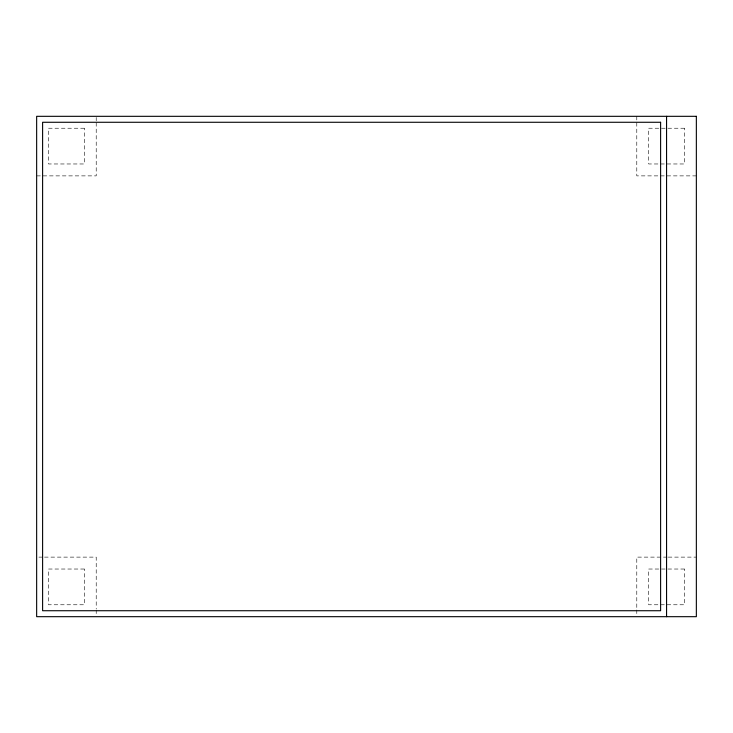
<?xml version="1.0" encoding="UTF-8"?>
<svg xmlns="http://www.w3.org/2000/svg" width="733" height="733" viewBox="0 0 733 733"><rect width="100%" height="100%" fill="white"/><g stroke="black" fill="none" stroke-linecap="round" stroke-linejoin="round"><path stroke-width="0.55" stroke-dasharray="3.67 2.75" d="M36.65 175.883L96.215 175.883L96.215 121.944M696.35 175.883L636.785 175.883L636.785 121.944M38.895 557.117L43.394 557.117M44.521 557.117L96.215 557.117L96.215 608.811M667.131 557.117L636.785 557.117L636.785 608.811M668.249 557.117L696.35 557.117M636.785 116.318L636.785 120.817M636.785 609.938L636.785 615.555M96.215 117.445L96.215 120.817M96.215 609.938L96.215 615.555M84.304 128.229L48.561 128.229L48.561 163.972L84.304 163.972L84.304 128.229M684.439 128.229L648.696 128.229L648.696 163.972L684.439 163.972L684.439 128.229M84.304 569.028L48.561 569.028L48.561 604.771L84.304 604.771L84.304 569.028M684.439 569.028L648.696 569.028L648.696 604.771L684.439 604.771L684.439 569.028"/><path stroke-width="1.1" d="M666.563 116.318L666.563 616.682M696.35 116.318L36.65 116.318L36.65 616.682L696.35 616.682L696.35 116.318M660.607 122.274L42.606 122.274L42.606 610.726L660.607 610.726L660.607 122.274"/></g></svg>
